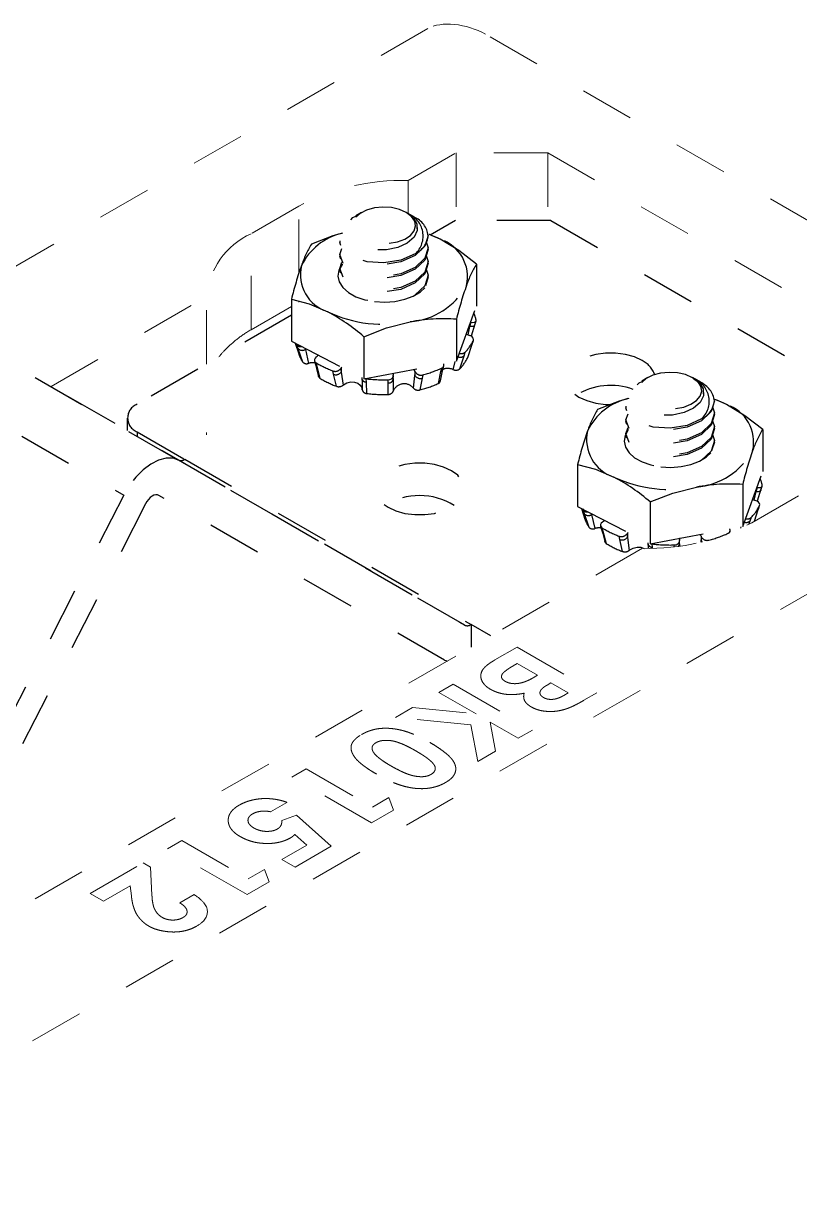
# Model space of a CAD drawing. Extents: x 0 to 11.4, y -13.7 to 0.
# Drawn here: x 8.499 to 9.938, y -3.672 to -1.502 of the extents above; entities that cross this region are included whole.
import ezdxf

# ---------------------------------------------------------------- set-up
doc = ezdxf.new("R2010")
doc.units = 0
doc.header["$LTSCALE"] = 0.5
doc.header["$MEASUREMENT"] = 0
doc.linetypes.add('HIDDEN2', pattern=[0.1875, 0.125, -0.0625])
for name, color, linetype in [('Brackets', 181, 'CONTINUOUS'), ('Dimension', 10, 'CONTINUOUS'), ('Hardware', 242, 'CONTINUOUS')]:
    doc.layers.add(name, color=color, linetype=linetype)
doc.layers.add('Jig', color=41, linetype='CONTINUOUS', lineweight=13)

msp = doc.modelspace()

# ---------------------------------------------------------------- linework, layer by layer
at = {"layer": 'Brackets', "linetype": 'HIDDEN2', "transparency": 16777216}
for p, q in [((9.3001, -1.8676), (9.2534, -1.8946)), ((9.4769, -1.8676), (9.3001, -1.8676)), ((9.4769, -1.8676), (10.0881, -2.2206)), ((8.348, -2.0586), (8.7878, -2.3126)), ((8.996, -2.0432), (8.7101, -2.2083)), ((8.323, -2.1676), (8.6854, -2.3769)), ((8.5823, -2.1937), (8.7867, -2.3116)), ((8.6918, -2.2339), (8.6918, -2.2569)), ((8.7101, -2.2594), (8.7985, -2.3104)), ((8.7101, -2.2594), (8.7101, -2.2674)), ((8.7867, -2.3116), (9.3171, -2.6179)), ((9.3171, -2.6179), (8.7878, -2.3126)), ((8.7985, -2.3104), (9.3289, -2.6168)), ((8.6854, -2.3769), (8.421, -2.8932)), ((9.2797, -2.6826), (8.7504, -2.3773)), ((8.7258, -2.3927), (8.421, -2.9881)), ((9.3289, -2.6168), (9.3289, -2.659)), ((9.3654, -2.6379), (9.3289, -2.6168))]:
    msp.add_line(p, q, dxfattribs=at)
at = {"layer": 'Brackets', "linetype": 'HIDDEN2', "transparency": 16777216, "flags": 128}
for points in [[(9.646, -2.1273), (9.6315, -2.1206), (9.6148, -2.1159), (9.5966, -2.1135), (9.578, -2.1135), (9.5599, -2.1159), (9.5432, -2.1206), (9.5286, -2.1273), (9.5171, -2.1356), (9.509, -2.1453), (9.5049, -2.1558), (9.5049, -2.1665), (9.509, -2.177), (9.5171, -2.1867), (9.5286, -2.1951), (9.5432, -2.2017), (9.5599, -2.2064), (9.578, -2.2088), (9.5876, -2.2091)], [(8.7878, -2.3126), (8.7766, -2.3086), (8.7638, -2.3084), (8.7499, -2.312), (8.7356, -2.3193), (8.7214, -2.3299), (8.7079, -2.3435), (8.6957, -2.3594), (8.6854, -2.3769)], [(9.2925, -2.3315), (9.2779, -2.3248), (9.2612, -2.3201), (9.2431, -2.3177), (9.2245, -2.3177), (9.2064, -2.3201), (9.1896, -2.3248), (9.1751, -2.3315), (9.1635, -2.3399), (9.1554, -2.3495), (9.1513, -2.36), (9.1513, -2.3707), (9.1554, -2.3812), (9.1635, -2.3909), (9.1751, -2.3993), (9.1896, -2.406), (9.2064, -2.4106), (9.2245, -2.413), (9.2431, -2.413), (9.2612, -2.4106), (9.2779, -2.406), (9.2925, -2.3993), (9.3041, -2.3909), (9.3121, -2.3812), (9.3163, -2.3707), (9.3163, -2.36), (9.3121, -2.3495), (9.3041, -2.3399), (9.2925, -2.3315)], [(8.7504, -2.3773), (8.7477, -2.3763), (8.7447, -2.3762), (8.7413, -2.3771), (8.7379, -2.3789), (8.7345, -2.3814), (8.7312, -2.3847), (8.7283, -2.3885), (8.7258, -2.3927)]]:
    msp.add_lwpolyline(points, dxfattribs=at)
at = {"layer": 'Brackets', "linetype": 'HIDDEN2', "transparency": 16777216}
for centre, radius, start, end in [((9.5876, -2.2964), 0.1229, 70.0418, 121.5427), ((8.7198, -2.2339), 0.0273, 110.806, 249.194), ((8.7916, -2.3008), 0.0119, 245.7156, 305.6315), ((9.2338, -2.4997), 0.122, 58.335, 121.665), ((9.3219, -2.6071), 0.0119, 245.7156, 305.6315)]:
    msp.add_arc(centre, radius, start, end, dxfattribs=at)
at = {"layer": 'Dimension', "transparency": 16777216}
msp.add_open_spline([(7.186, -3.5684), (7.8251, -4.0882), (7.8304, -5.4851), (7.8356, -6.8819), (8.7451, -7.2074)], degree=3, knots=[0.24279, 0.24279, 0.24279, 0.24279, 1, 2, 2, 2, 2], dxfattribs=at)
at = {"layer": 'Hardware', "linetype": 'HIDDEN2', "transparency": 16777216}
for p, q in [((9.1261, -1.8527), (9.1151, -1.8591)), ((9.211, -1.854), (9.2089, -1.8527)), ((9.2236, -1.8613), (9.2119, -1.8545)), ((9.2292, -1.883), (9.2292, -1.8798)), ((9.0855, -1.9054), (9.0855, -1.9086)), ((9.2495, -1.9213), (9.2495, -1.9181)), ((9.0855, -1.9309), (9.0855, -1.9341)), ((9.2495, -1.9468), (9.2495, -1.9436)), ((9.3389, -1.9487), (9.3389, -2.0266)), ((9.0855, -1.9564), (9.0855, -1.9596)), ((9.2495, -1.9723), (9.2443, -1.9886)), ((9.2495, -1.9723), (9.2495, -1.9692)), ((8.996, -2.0136), (8.996, -2.0915)), ((9.3019, -2.1286), (9.3389, -2.0266)), ((9.3019, -2.0507), (9.3019, -2.1286)), ((9.3267, -2.064), (9.3292, -2.0564)), ((9.3267, -2.0603), (9.3267, -2.064)), ((9.3292, -2.0564), (9.3282, -2.0562)), ((9.3357, -2.0597), (9.3288, -2.082)), ((9.3357, -2.0613), (9.3381, -2.0537)), ((9.3233, -2.0798), (9.3267, -2.064)), ((9.3235, -2.0799), (9.326, -2.0807)), ((8.996, -2.0915), (9.1304, -2.1611)), ((9.0029, -2.0951), (9.0096, -2.115)), ((9.0051, -2.0962), (9.0066, -2.0987)), ((9.0088, -2.1055), (9.0066, -2.0987)), ((9.1304, -2.0832), (9.1304, -2.1611)), ((9.3227, -2.1217), (9.3308, -2.0972)), ((9.3308, -2.0972), (9.3332, -2.09)), ((9.3308, -2.0972), (9.331, -2.0968)), ((9.331, -2.0968), (9.3334, -2.0896)), ((9.0171, -2.1304), (9.0088, -2.1055)), ((9.0213, -2.1046), (9.022, -2.1067)), ((9.022, -2.105), (9.022, -2.1067)), ((9.022, -2.1067), (9.0277, -2.1325)), ((9.0419, -2.1206), (9.0438, -2.1191)), ((9.0438, -2.1191), (9.0457, -2.1172)), ((9.3153, -2.119), (9.3075, -2.1431)), ((9.3174, -2.1123), (9.3153, -2.119)), ((9.0386, -2.1278), (9.0405, -2.1345)), ((9.0411, -2.131), (9.043, -2.1376)), ((9.043, -2.1376), (9.0489, -2.1601)), ((9.0741, -2.1528), (9.0729, -2.1466)), ((9.0881, -2.1409), (9.0869, -2.1426)), ((9.0869, -2.1426), (9.0881, -2.1489)), ((9.089, -2.1396), (9.0881, -2.1409)), ((9.0881, -2.1409), (9.0881, -2.1489)), ((9.1304, -2.1611), (9.3019, -2.1286)), ((9.225, -2.1469), (9.225, -2.1549)), ((9.2259, -2.1487), (9.225, -2.1469)), ((9.2683, -2.1697), (9.2731, -2.1477)), ((9.2731, -2.1477), (9.2748, -2.1413)), ((9.2768, -2.1437), (9.2784, -2.1372)), ((9.296, -2.1443), (9.2993, -2.1291)), ((9.0795, -2.1751), (9.0741, -2.1528)), ((9.0881, -2.1489), (9.0918, -2.1729)), ((9.1262, -2.1589), (9.1263, -2.1606)), ((9.1323, -2.1607), (9.1338, -2.161)), ((9.1338, -2.161), (9.1344, -2.1671)), ((9.1344, -2.1671), (9.1354, -2.1884)), ((9.1751, -2.1689), (9.1753, -2.1629)), ((9.1754, -2.1901), (9.1751, -2.1689)), ((9.1846, -2.1525), (9.1848, -2.1545)), ((9.1846, -2.1617), (9.1849, -2.1556)), ((9.1846, -2.1606), (9.1848, -2.1839)), ((9.2221, -2.1786), (9.225, -2.1549)), ((9.225, -2.1549), (9.2259, -2.1487)), ((9.2384, -2.16), (9.2342, -2.1819)), ((9.2393, -2.1539), (9.2384, -2.16)), ((9.6564, -2.159), (9.6454, -2.1654)), ((9.7413, -2.1603), (9.7392, -2.159)), ((9.754, -2.1676), (9.7423, -2.1608)), ((9.1273, -2.1814), (9.1273, -2.1793)), ((9.7595, -2.1893), (9.7595, -2.1862)), ((9.6158, -2.2117), (9.6158, -2.2149)), ((9.7798, -2.2276), (9.7798, -2.2244)), ((9.6158, -2.2372), (9.6158, -2.2404)), ((9.7798, -2.2531), (9.7798, -2.2499)), ((9.8693, -2.255), (9.8693, -2.3329)), ((9.6158, -2.2627), (9.6158, -2.2659)), ((9.7798, -2.2787), (9.7798, -2.2755)), ((9.7798, -2.2787), (9.7747, -2.2949)), ((9.5264, -2.32), (9.5264, -2.3979)), ((9.8323, -2.4349), (9.8693, -2.3329)), ((9.8323, -2.357), (9.8323, -2.4349)), ((9.8571, -2.3703), (9.8595, -2.3627)), ((9.8595, -2.3627), (9.8585, -2.3625)), ((9.866, -2.3676), (9.8685, -2.36)), ((9.8537, -2.3861), (9.8571, -2.3703)), ((9.8539, -2.3862), (9.8563, -2.387)), ((9.8571, -2.3666), (9.8571, -2.3703)), ((9.8661, -2.366), (9.8591, -2.3883)), ((9.5264, -2.3979), (9.6608, -2.4674)), ((9.5333, -2.4014), (9.5399, -2.4213)), ((9.5354, -2.4025), (9.537, -2.405)), ((9.5392, -2.4118), (9.537, -2.405)), ((9.6608, -2.3895), (9.6608, -2.4674)), ((9.854, -2.4252), (9.8612, -2.4035)), ((9.8612, -2.4035), (9.8636, -2.3963)), ((9.8612, -2.4035), (9.8613, -2.4031)), ((9.8613, -2.4031), (9.8637, -2.3959)), ((9.5475, -2.4367), (9.5392, -2.4118)), ((9.5516, -2.4109), (9.5523, -2.413)), ((9.5523, -2.4113), (9.5523, -2.413)), ((9.5523, -2.413), (9.5581, -2.4388)), ((9.5723, -2.4269), (9.5742, -2.4254)), ((9.5742, -2.4254), (9.5761, -2.4236)), ((9.8457, -2.4253), (9.8439, -2.4307)), ((9.8477, -2.4186), (9.8457, -2.4253)), ((9.569, -2.4342), (9.5709, -2.4408)), ((9.5715, -2.4373), (9.5734, -2.4439)), ((9.5734, -2.4439), (9.5792, -2.4664)), ((9.6185, -2.4472), (9.6173, -2.449)), ((9.6173, -2.449), (9.6185, -2.4552)), ((9.6194, -2.446), (9.6185, -2.4472)), ((9.6185, -2.4472), (9.6185, -2.4552)), ((9.6608, -2.4674), (9.8323, -2.4349)), ((9.805, -2.4482), (9.8051, -2.4476)), ((9.8079, -2.447), (9.8088, -2.4435)), ((9.8291, -2.4379), (9.8296, -2.4354)), ((9.6045, -2.4591), (9.6033, -2.4529)), ((9.6098, -2.4814), (9.6045, -2.4591)), ((9.6185, -2.4552), (9.6222, -2.4792)), ((9.6565, -2.4652), (9.6567, -2.4669)), ((9.6627, -2.467), (9.6641, -2.4673)), ((9.6641, -2.4673), (9.6648, -2.4734)), ((9.7055, -2.4728), (9.7057, -2.4692)), ((9.7149, -2.4589), (9.7152, -2.4608)), ((9.7149, -2.4669), (9.715, -2.4716)), ((9.715, -2.468), (9.7153, -2.4619)), ((9.7551, -2.4639), (9.7554, -2.4612)), ((9.7554, -2.4532), (9.7554, -2.4612)), ((9.7563, -2.4551), (9.7554, -2.4532)), ((9.7554, -2.4612), (9.7563, -2.4551)), ((9.6648, -2.4734), (9.6649, -2.4755))]:
    msp.add_line(p, q, dxfattribs=at)
at = {"layer": 'Hardware', "linetype": 'HIDDEN2', "transparency": 16777216, "flags": 128}
for points in [[(9.2089, -1.8528), (9.1962, -1.8472), (9.1813, -1.8438), (9.1655, -1.8429), (9.1498, -1.8444), (9.1354, -1.8484), (9.1233, -1.8544), (9.1146, -1.8621), (9.1098, -1.8709), (9.1092, -1.8801), (9.113, -1.8891), (9.1208, -1.8971), (9.1321, -1.9036), (9.146, -1.9081), (9.1615, -1.9103), (9.1774, -1.91), (9.1926, -1.9072), (9.206, -1.9022), (9.2164, -1.8952), (9.2233, -1.8869), (9.226, -1.8778), (9.2244, -1.8687), (9.2185, -1.8601), (9.2089, -1.8528)], [(9.2284, -1.8736), (9.2292, -1.8864), (9.2233, -1.8988), (9.2108, -1.9096), (9.1933, -1.9176), (9.1721, -1.9221), (9.15, -1.9223), (9.1289, -1.9183), (9.1115, -1.9104), (9.0999, -1.8996), (9.0953, -1.887), (9.0987, -1.8742), (9.1099, -1.8624), (9.1154, -1.8596)], [(9.2109, -1.8541), (9.2222, -1.8628), (9.2284, -1.8736)], [(9.2255, -1.9293), (9.1989, -1.9412), (9.1675, -1.9464), (9.1361, -1.9443), (9.1095, -1.9357), (9.0917, -1.9219), (9.0855, -1.9054), (9.0917, -1.8888), (9.0956, -1.8858)], [(9.0908, -1.8912), (9.0728, -1.8962), (9.0331, -1.9117)], [(9.2495, -1.8958), (9.2432, -1.9155), (9.2255, -1.9325), (9.1989, -1.9443), (9.1675, -1.9495), (9.1361, -1.9475), (9.1095, -1.9389), (9.0917, -1.9251), (9.0855, -1.9086)], [(9.2459, -1.907), (9.2495, -1.9181), (9.2432, -1.9378), (9.2255, -1.9548), (9.1989, -1.9667), (9.1675, -1.9719), (9.1361, -1.9699), (9.1095, -1.9612), (9.0917, -1.9474), (9.0855, -1.9309), (9.0897, -1.9197)], [(9.2717, -1.9025), (9.2669, -1.9001), (9.2515, -1.8938)], [(9.2717, -1.9025), (9.2556, -1.8953), (9.2516, -1.8937)], [(9.3389, -1.9487), (9.306, -1.9234), (9.2717, -1.9025)], [(9.2495, -1.9213), (9.2432, -1.941), (9.2255, -1.958), (9.1989, -1.9699), (9.1675, -1.9751), (9.1361, -1.973), (9.1095, -1.9644), (9.0917, -1.9506), (9.0855, -1.9341)], [(9.0902, -1.9488), (9.0899, -1.9492), (9.0839, -1.9597), (9.0821, -1.9707), (9.0846, -1.9816), (9.0912, -1.992), (9.1017, -2.0012), (9.1154, -2.0089), (9.1318, -2.0146), (9.15, -2.018)], [(9.2459, -1.9325), (9.2495, -1.9436), (9.2432, -1.9634), (9.2255, -1.9803), (9.1989, -1.9922), (9.1675, -1.9974), (9.1361, -1.9954), (9.1095, -1.9867), (9.0917, -1.9729), (9.0855, -1.9564), (9.0897, -1.9452)], [(9.2495, -1.9468), (9.2432, -1.9665), (9.2255, -1.9835), (9.1989, -1.9954), (9.1675, -2.0006), (9.1361, -1.9986), (9.1095, -1.9899), (9.0917, -1.9761), (9.0855, -1.9596)], [(9.15, -2.018), (9.169, -2.0191), (9.1879, -2.0177), (9.2059, -2.0138), (9.2219, -2.0078), (9.2352, -1.9998), (9.2451, -1.9904), (9.251, -1.9799), (9.2529, -1.9689), (9.2504, -1.958), (9.2483, -1.9539)], [(9.2459, -1.958), (9.2495, -1.9692), (9.2432, -1.9889), (9.2255, -2.0058), (9.2244, -2.0063)], [(8.996, -2.0136), (9.029, -2.0224), (9.0632, -2.037)], [(9.1304, -2.0832), (9.1724, -2.0669), (9.2162, -2.0555)], [(9.3292, -2.0564), (9.3323, -2.0566), (9.3351, -2.0562), (9.3371, -2.0552), (9.3381, -2.0537), (9.3382, -2.0521)], [(9.3201, -2.0783), (9.3219, -2.0793), (9.3235, -2.0799)], [(9.3332, -2.09), (9.3336, -2.088), (9.3328, -2.0858), (9.3311, -2.0836), (9.3285, -2.0818), (9.326, -2.0807)], [(9.3357, -2.0613), (9.3354, -2.0619), (9.3347, -2.0628), (9.3335, -2.0635), (9.3321, -2.064), (9.3305, -2.0642), (9.3286, -2.0642), (9.3267, -2.064)], [(9.0419, -2.1206), (9.0398, -2.1227), (9.0386, -2.1251), (9.0385, -2.1275), (9.0395, -2.1296), (9.0411, -2.131)], [(9.0405, -2.1344), (9.0426, -2.1418), (9.0461, -2.1565)], [(9.225, -2.1469), (9.224, -2.1451), (9.2227, -2.1436)], [(9.2723, -2.1652), (9.2753, -2.1496), (9.2768, -2.1437)], [(9.0489, -2.1601), (9.047, -2.1584), (9.0463, -2.1565)], [(9.0918, -2.1729), (9.0927, -2.1722), (9.099, -2.1687), (9.1062, -2.167), (9.1131, -2.1672), (9.1191, -2.1692), (9.1237, -2.1727), (9.1266, -2.1774), (9.1273, -2.1814)], [(9.1263, -2.1606), (9.1269, -2.1672), (9.127, -2.181)], [(9.1753, -2.1629), (9.1786, -2.1623), (9.1815, -2.161), (9.1836, -2.1591), (9.1847, -2.1567), (9.1848, -2.1545)], [(9.1845, -2.1508), (9.1845, -2.1512), (9.1846, -2.1525)], [(9.7588, -2.1799), (9.7596, -2.1927), (9.7536, -2.2051), (9.7412, -2.2159), (9.7237, -2.2239), (9.7025, -2.2284), (9.6804, -2.2286), (9.6592, -2.2246), (9.6419, -2.2167), (9.6302, -2.2059), (9.6257, -2.1933), (9.629, -2.1805), (9.6402, -2.1687), (9.6457, -2.1659)], [(9.7392, -2.1591), (9.7265, -2.1535), (9.7117, -2.1501), (9.6958, -2.1492), (9.6801, -2.1507), (9.6657, -2.1547), (9.6537, -2.1607), (9.6449, -2.1685), (9.6401, -2.1772), (9.6396, -2.1864), (9.6434, -2.1954), (9.6512, -2.2034), (9.6624, -2.2099), (9.6763, -2.2144), (9.6918, -2.2166), (9.7078, -2.2163), (9.723, -2.2135), (9.7363, -2.2085), (9.7468, -2.2015), (9.7537, -2.1932), (9.7564, -2.1841), (9.7547, -2.175), (9.7489, -2.1664), (9.7392, -2.1591)], [(9.7412, -2.1604), (9.7526, -2.1691), (9.7588, -2.1799)], [(9.6212, -2.1976), (9.6032, -2.2025), (9.5634, -2.218)], [(9.7558, -2.2356), (9.7292, -2.2475), (9.6978, -2.2527), (9.6665, -2.2507), (9.6398, -2.242), (9.6221, -2.2282), (9.6158, -2.2117), (9.6221, -2.1952), (9.626, -2.1921)], [(9.7798, -2.2021), (9.7736, -2.2218), (9.7558, -2.2388), (9.7292, -2.2507), (9.6978, -2.2559), (9.6665, -2.2538), (9.6398, -2.2452), (9.6221, -2.2314), (9.6158, -2.2149)], [(9.8021, -2.2089), (9.7973, -2.2064), (9.7793, -2.1991)], [(9.8021, -2.2089), (9.786, -2.2016), (9.7807, -2.1996)], [(9.8693, -2.255), (9.8364, -2.2297), (9.8021, -2.2089)], [(9.7763, -2.2133), (9.7798, -2.2244), (9.7736, -2.2442), (9.7558, -2.2611), (9.7292, -2.273), (9.6978, -2.2782), (9.6665, -2.2762), (9.6398, -2.2675), (9.6221, -2.2537), (9.6158, -2.2372), (9.62, -2.226)], [(9.7798, -2.2276), (9.7736, -2.2473), (9.7558, -2.2643), (9.7292, -2.2762), (9.6978, -2.2814), (9.6665, -2.2794), (9.6398, -2.2707), (9.6221, -2.2569), (9.6158, -2.2404)], [(9.6205, -2.2551), (9.6203, -2.2555), (9.6143, -2.266), (9.6125, -2.277), (9.6149, -2.2879), (9.6216, -2.2983), (9.632, -2.3075), (9.6458, -2.3152), (9.6622, -2.3209), (9.6803, -2.3244)], [(9.7763, -2.2388), (9.7798, -2.2499), (9.7736, -2.2697), (9.7558, -2.2866), (9.7292, -2.2985), (9.6978, -2.3037), (9.6665, -2.3017), (9.6398, -2.293), (9.6221, -2.2792), (9.6158, -2.2627), (9.62, -2.2515)], [(9.7798, -2.2531), (9.7736, -2.2729), (9.7558, -2.2898), (9.7292, -2.3017), (9.6978, -2.3069), (9.6665, -2.3049), (9.6398, -2.2962), (9.6221, -2.2824), (9.6158, -2.2659)], [(9.6803, -2.3244), (9.6993, -2.3254), (9.7183, -2.324), (9.7362, -2.3201), (9.7522, -2.3141), (9.7655, -2.3061), (9.7754, -2.2967), (9.7814, -2.2862), (9.7832, -2.2752), (9.7807, -2.2643), (9.7787, -2.2602)], [(9.7763, -2.2643), (9.7798, -2.2755), (9.7736, -2.2952), (9.7558, -2.3121), (9.7548, -2.3126)], [(9.5264, -2.32), (9.5593, -2.3287), (9.5936, -2.3433)], [(9.6608, -2.3895), (9.7028, -2.3733), (9.7465, -2.3618)], [(9.8595, -2.3627), (9.8627, -2.3629), (9.8654, -2.3625), (9.8674, -2.3615), (9.8685, -2.36), (9.8685, -2.3584)], [(9.8505, -2.3847), (9.8522, -2.3856), (9.8539, -2.3862)], [(9.866, -2.3676), (9.8658, -2.3682), (9.865, -2.3691), (9.8639, -2.3698), (9.8625, -2.3703), (9.8608, -2.3705), (9.859, -2.3705), (9.8571, -2.3703)], [(9.8636, -2.3963), (9.8639, -2.3943), (9.8632, -2.3921), (9.8614, -2.39), (9.8589, -2.3881), (9.8563, -2.387)], [(9.5723, -2.4269), (9.5701, -2.429), (9.569, -2.4314), (9.5689, -2.4338), (9.5699, -2.4359), (9.5715, -2.4373)], [(9.5708, -2.4407), (9.573, -2.4481), (9.5765, -2.4628)], [(9.7554, -2.4532), (9.7544, -2.4514), (9.7531, -2.4499)], [(9.5792, -2.4664), (9.5774, -2.4647), (9.5767, -2.4628)], [(9.6566, -2.4669), (9.6573, -2.4735), (9.6573, -2.4756)], [(9.7057, -2.4692), (9.709, -2.4687), (9.7118, -2.4673), (9.714, -2.4654), (9.7151, -2.463), (9.7152, -2.4608)], [(9.7149, -2.4571), (9.7148, -2.4575), (9.7149, -2.4589)], [(9.6222, -2.4792), (9.6231, -2.4785), (9.6294, -2.475), (9.6365, -2.4733), (9.6435, -2.4735), (9.6495, -2.4755)]]:
    msp.add_lwpolyline(points, dxfattribs=at)
at = {"layer": 'Hardware', "linetype": 'HIDDEN2', "transparency": 16777216}
for centre, radius, start, end in [((9.196, -1.8965), 0.0441, 311.9206, 69.3489), ((9.2062, -1.9014), 0.0437, 7.3504, 66.5129), ((9.1151, -2.0006), 0.112, 103.2647, 153.8488), ((9.2084, -1.8917), 0.0413, 294.392, 354.3131), ((9.2493, -1.972), 0.073, 347.082, 72.098), ((9.2057, -2.0165), 0.202, 148.7311, 161.1566), ((9.64, -2.1708), 0.6629, 160.6581, 166.2851), ((9.0857, -1.9676), 0.073, 167.082, 252.098), ((9.5117, -2.0536), 0.2022, 148.7373, 161.1504), ((9.2052, -1.9242), 0.1318, 274.7572, 330.8868), ((9.9466, -2.2081), 0.6637, 160.6613, 166.282), ((9.1678, -1.8144), 0.2459, 244.8434, 281.3464), ((8.8962, -2.3522), 0.3567, 48.961, 62.0855), ((9.278, -2.3882), 0.3383, 85.9448, 100.5238), ((9.276, -2.0649), 0.0635, 11.6398, 23.5409), ((9.0128, -2.0933), 0.00816, 221.0681, 283.97), ((9.2577, -2.053), 0.0841, 315.2106, 333.9173), ((9.0162, -2.0978), 0.0106, 226.3702, 303.2178), ((9.0721, -2.0937), 0.0661, 198.7484, 213.6795), ((9.3086, -2.1102), 0.011, 249.6426, 307.3325), ((9.311, -2.1044), 0.0101, 248.4036, 308.9397), ((9.2519, -2.0874), 0.0787, 314.9463, 334.1816), ((9.024, -2.1236), 0.00961, 224.4484, 292.7177), ((9.0354, -2.1561), 0.0248, 79.9474, 108.0654), ((9.0457, -2.1328), 0.00545, 197.3537, 240.3933), ((9.1367, -1.9764), 0.1817, 238.281, 249.4596), ((9.0772, -2.1351), 0.0123, 249.5503, 322.0105), ((9.1838, -1.942), 0.219, 284.6674, 294.5358), ((9.2709, -2.1419), 0.00613, 291.2175, 343.6562), ((9.2729, -2.1359), 0.00564, 289.1804, 29.5335), ((9.2859, -2.1653), 0.0233, 64.1998, 112.4995), ((9.3008, -2.1343), 0.011, 244.3729, 307.3236), ((9.6255, -2.1688), 0.0463, 19.3769, 63.764), ((9.1387, -2.0157), 0.17, 238.1225, 249.6181), ((9.0785, -2.1413), 0.0123, 249.4103, 321.6909), ((9.1343, -2.1591), 0.00804, 190.6521, 271.1222), ((9.1675, -1.8679), 0.2951, 263.4453, 271.5323), ((9.176, -2.1602), 0.00876, 263.9569, 350.4486), ((9.235, -2.1489), 0.0117, 211.3124, 286.9661), ((9.236, -2.1426), 0.0118, 211.5769, 286.2524), ((9.2668, -2.1648), 0.00519, 287.3046, 355.9557), ((9.7263, -2.2028), 0.0441, 311.9206, 69.3489), ((9.7365, -2.2077), 0.0437, 7.3504, 66.5129), ((9.0837, -2.1629), 0.0129, 250.8263, 309.0736), ((9.1355, -2.1801), 0.00824, 188.5752, 269.4949), ((9.1675, -1.9142), 0.2761, 263.3307, 271.647), ((9.1759, -2.1807), 0.00939, 266.6653, 340.5305), ((9.205, -2.1924), 0.022, 38.8746, 157.1028), ((9.2309, -2.1698), 0.0125, 225.0546, 284.8924), ((9.1828, -1.9835), 0.2049, 284.5274, 294.6758), ((9.6454, -2.3069), 0.112, 103.2647, 153.8488), ((9.7388, -2.198), 0.0413, 294.392, 354.3131), ((9.7796, -2.2783), 0.073, 347.082, 72.098), ((9.7361, -2.3228), 0.202, 148.7311, 161.1566), ((10.0421, -2.3599), 0.2022, 148.7373, 161.1504), ((10.1704, -2.4771), 0.6629, 160.6581, 166.2851), ((9.616, -2.2739), 0.073, 167.082, 252.098), ((9.7356, -2.2305), 0.1318, 274.7572, 330.8868), ((10.477, -2.5144), 0.6637, 160.6613, 166.282), ((9.6981, -2.1207), 0.2459, 244.8434, 281.3464), ((9.4266, -2.6585), 0.3567, 48.961, 62.0855), ((9.8083, -2.6945), 0.3383, 85.9448, 100.5238), ((9.8064, -2.3712), 0.0635, 11.6398, 23.5409), ((9.5431, -2.3996), 0.00816, 221.0681, 283.97), ((9.788, -2.3594), 0.0841, 315.2106, 333.9173), ((9.5465, -2.4042), 0.0106, 226.3702, 303.2178), ((9.6025, -2.4), 0.0661, 198.7484, 213.6795), ((9.839, -2.4165), 0.011, 249.6426, 307.3325), ((9.8413, -2.4107), 0.0101, 248.4036, 308.9397), ((9.5544, -2.4299), 0.00961, 224.4484, 292.7177), ((9.5658, -2.4624), 0.0248, 79.9474, 108.0654), ((9.5761, -2.4391), 0.00545, 197.3537, 240.3933), ((9.667, -2.2828), 0.1817, 238.281, 249.4596), ((9.6076, -2.4414), 0.0123, 249.5503, 322.0105), ((9.7142, -2.2484), 0.219, 284.6674, 294.5358), ((9.8033, -2.4422), 0.00564, 289.1804, 29.5335), ((9.669, -2.322), 0.17, 238.1225, 249.6181), ((9.6088, -2.4476), 0.0123, 249.4103, 321.6909), ((9.6646, -2.4654), 0.00804, 190.6521, 271.1222), ((9.6978, -2.1742), 0.2951, 263.4453, 271.5323), ((9.7064, -2.4665), 0.00876, 322.6643, 350.4486), ((9.7654, -2.4552), 0.0117, 211.3124, 224.6492), ((9.7663, -2.4489), 0.0118, 211.5769, 286.2524), ((9.614, -2.4692), 0.0129, 250.8263, 309.0736)]:
    msp.add_arc(centre, radius, start, end, dxfattribs=at)
at = {"layer": 'Hardware', "linetype": 'Continuous', "transparency": 16777216}
msp.add_arc((9.3, -2.6375), 0.0495, 245.7156, 251.7795, dxfattribs=at)
at = {"layer": 'Jig', "linetype": 'HIDDEN2', "transparency": 16777216}
for p, q in [((9.2487, -1.5117), (8.3799, -2.0133)), ((10.4899, -2.1773), (9.3554, -1.5223)), ((9.2122, -1.7936), (9.3013, -1.7421)), ((9.471, -1.7421), (9.3013, -1.7421)), ((9.3013, -1.7421), (9.3013, -1.8676)), ((9.471, -1.7421), (10.1092, -2.1105)), ((9.471, -1.7421), (9.471, -1.8676)), ((9.2122, -1.7936), (9.2122, -1.8547)), ((9.0096, -1.8411), (8.9212, -1.8921)), ((9.0096, -1.9658), (9.0096, -1.8411)), ((8.9212, -2.0701), (8.9212, -1.8921)), ((8.5505, -2.1755), (8.8389, -2.0091)), ((8.8389, -2.134), (8.8389, -2.0091)), ((9.0096, -2.019), (9.0096, -2.0173)), ((8.9212, -2.0701), (8.996, -2.0269)), ((10.5083, -2.2388), (8.402, -3.4548)), ((8.8389, -2.2648), (8.8389, -2.2606)), ((9.8493, -2.4279), (9.9377, -2.3769)), ((9.6468, -2.4754), (8.421, -3.183)), ((9.373, -2.6825), (9.4144, -2.6585)), ((9.4144, -2.6585), (9.5618, -2.7436)), ((9.4144, -2.6891), (9.4068, -2.6935)), ((9.4522, -2.7109), (9.4144, -2.6891)), ((9.4459, -2.7145), (9.4522, -2.7109)), ((9.269, -2.7425), (9.2955, -2.7272)), ((9.2955, -2.7272), (9.4428, -2.8123)), ((9.4768, -2.725), (9.4697, -2.7291)), ((9.5089, -2.7436), (9.4768, -2.725)), ((9.3381, -2.7824), (9.269, -2.7425)), ((9.5006, -2.7484), (9.5089, -2.7436)), ((9.5618, -2.7436), (9.5381, -2.7572)), ((9.1887, -2.7888), (9.2206, -2.7704)), ((9.2206, -2.7704), (9.3381, -2.7824)), ((9.3285, -2.803), (9.1887, -2.7888)), ((9.3645, -2.7976), (9.3745, -2.8517)), ((9.4163, -2.8275), (9.3645, -2.7976)), ((9.3412, -2.8709), (9.3285, -2.803)), ((9.4428, -2.8123), (9.4163, -2.8275)), ((9.3745, -2.8517), (9.3412, -2.8709)), ((8.997, -2.8995), (9.0235, -2.8842)), ((9.0235, -2.8842), (9.1463, -2.9551)), ((9.1444, -2.9845), (8.997, -2.8995)), ((8.9876, -2.9464), (8.9574, -2.9638)), ((9.1463, -2.9551), (9.1765, -2.9376)), ((9.1765, -2.9376), (9.1852, -2.9609)), ((8.978, -2.9803), (9.0054, -2.9704)), ((9.0054, -2.9704), (9.0698, -3.0276)), ((9.1852, -2.9609), (9.1444, -2.9845)), ((9.0243, -3.0255), (9.0022, -3.0061)), ((8.7666, -3.0325), (8.7931, -3.0172)), ((8.9139, -3.1175), (8.7666, -3.0325)), ((8.7931, -3.0172), (8.9158, -3.0881)), ((8.9782, -3.0521), (9.0243, -3.0255)), ((8.6231, -3.1154), (8.7213, -3.0587)), ((8.7213, -3.0587), (8.7347, -3.0664)), ((8.7347, -3.0664), (8.7375, -3.1184)), ((8.6972, -3.1009), (8.6477, -3.1295)), ((8.6995, -3.12), (8.6972, -3.1009)), ((8.6477, -3.1295), (8.6231, -3.1154)), ((8.7893, -3.1328), (8.8157, -3.1175))]:
    msp.add_line(p, q, dxfattribs=at)
at = {"layer": 'Jig', "linetype": 'Continuous', "transparency": 16777216}
for p, q in [((9.0698, -3.0276), (9.0027, -3.0663)), ((9.0027, -3.0663), (8.9782, -3.0521)), ((8.9158, -3.0881), (8.9461, -3.0707)), ((8.9461, -3.0707), (8.9548, -3.094)), ((8.9548, -3.094), (8.9139, -3.1175))]:
    msp.add_line(p, q, dxfattribs=at)
at = {"layer": 'Jig', "linetype": 'HIDDEN2', "transparency": 16777216}
for centre, radius, start, end in [((9.2009, -2.2009), 0.4075, 88.4163, 118.0002), ((8.9787, -2.0201), 0.1402, 114.1858, 175.5038), ((8.9541, -2.1899), 0.1154, 133.0889, 143.1777), ((9.658, -2.0681), 0.4075, 268.4163, 298.0002)]:
    msp.add_arc(centre, radius, start, end, dxfattribs=at)
msp.add_ellipse((9.3112, -1.5478), major_axis=(0.0758, -0.0203), ratio=0.51759, start_param=1.0931, end_param=2.663896, dxfattribs=at)
for points, knots in [([(8.8753, -2.1057), (8.8816, -2.0992), (8.8885, -2.0929), (8.9039, -2.0809), (8.9122, -2.0753), (8.9212, -2.0701)], [0, 0, 0, 0, 0.5, 0.5, 1, 1, 1, 1]), ([(9.3645, -2.7366), (9.3626, -2.7354), (9.3588, -2.733), (9.3542, -2.7289), (9.3507, -2.7245), (9.3483, -2.7199), (9.347, -2.7152), (9.3468, -2.7105), (9.3477, -2.706), (9.3494, -2.7022), (9.3514, -2.6993), (9.3533, -2.697), (9.3556, -2.6947), (9.3584, -2.6923), (9.3614, -2.6899), (9.3649, -2.6875), (9.3688, -2.685), (9.3716, -2.6833), (9.373, -2.6825)], [0, 0, 0, 0, 0.080261, 0.158474, 0.236207, 0.315056, 0.393175, 0.468687, 0.542738, 0.617328, 0.655986, 0.697072, 0.740691, 0.786724, 0.835575, 0.887247, 0.941896, 1, 1, 1, 1]), ([(9.4068, -2.6935), (9.4053, -2.6943), (9.4025, -2.696), (9.3985, -2.6985), (9.3951, -2.7009), (9.3922, -2.7031), (9.3898, -2.7052), (9.3879, -2.7072), (9.3865, -2.7089), (9.3857, -2.7106), (9.3854, -2.7122), (9.3852, -2.7138), (9.3855, -2.7153), (9.3862, -2.7167), (9.3871, -2.7181), (9.3885, -2.7194), (9.39, -2.7207), (9.3913, -2.7215), (9.392, -2.7219)], [0, 0, 0, 0, 0.109567, 0.210657, 0.302002, 0.385143, 0.459013, 0.524719, 0.583227, 0.634208, 0.681186, 0.726275, 0.770113, 0.81408, 0.857994, 0.903339, 0.950545, 1, 1, 1, 1]), ([(9.392, -2.7219), (9.3928, -2.7223), (9.3944, -2.7232), (9.3969, -2.7243), (9.3996, -2.7251), (9.4024, -2.7258), (9.4054, -2.7262), (9.4084, -2.7264), (9.4115, -2.7264), (9.4148, -2.7262), (9.4182, -2.7257), (9.4218, -2.7249), (9.4255, -2.7239), (9.4293, -2.7226), (9.4333, -2.721), (9.4374, -2.7191), (9.4416, -2.7169), (9.4444, -2.7153), (9.4459, -2.7145)], [0, 0, 0, 0, 0.052819, 0.102878, 0.151678, 0.199551, 0.247191, 0.295684, 0.345734, 0.397981, 0.453756, 0.514105, 0.579148, 0.650083, 0.727487, 0.811477, 0.902489, 1, 1, 1, 1]), ([(9.4697, -2.7291), (9.4688, -2.7297), (9.467, -2.7307), (9.4645, -2.7324), (9.4624, -2.734), (9.4606, -2.7356), (9.4591, -2.7372), (9.458, -2.7387), (9.4572, -2.7403), (9.4565, -2.7422), (9.4565, -2.7446), (9.4575, -2.7473), (9.4597, -2.7499), (9.462, -2.7513), (9.4631, -2.7521)], [0, 0, 0, 0, 0.088765, 0.171355, 0.248082, 0.32112, 0.38886, 0.452062, 0.51223, 0.569578, 0.676977, 0.78104, 0.886932, 1, 1, 1, 1]), ([(9.4271, -2.7442), (9.4256, -2.7444), (9.4225, -2.745), (9.4179, -2.7457), (9.4134, -2.7462), (9.409, -2.7465), (9.4048, -2.7467), (9.4006, -2.7466), (9.3966, -2.7464), (9.3927, -2.746), (9.3889, -2.7454), (9.3851, -2.7447), (9.3815, -2.7437), (9.3779, -2.7426), (9.3744, -2.7414), (9.3711, -2.7399), (9.3677, -2.7384), (9.3656, -2.7372), (9.3645, -2.7366)], [0, 0, 0, 0, 0.072777, 0.142695, 0.20945, 0.274662, 0.337276, 0.397637, 0.457383, 0.51563, 0.573128, 0.631071, 0.689567, 0.748793, 0.809263, 0.870741, 0.934278, 1, 1, 1, 1]), ([(9.4402, -2.7694), (9.4389, -2.7685), (9.4363, -2.7669), (9.433, -2.7642), (9.4303, -2.7614), (9.4283, -2.7584), (9.427, -2.7552), (9.4263, -2.7517), (9.4264, -2.748), (9.4269, -2.7455), (9.4271, -2.7442)], [0, 0, 0, 0, 0.123301, 0.242848, 0.359409, 0.475562, 0.594399, 0.720186, 0.855107, 1, 1, 1, 1]), ([(9.4631, -2.7521), (9.4643, -2.7527), (9.4666, -2.7539), (9.4708, -2.7551), (9.4753, -2.7556), (9.4792, -2.7556), (9.4823, -2.7552), (9.4848, -2.7548), (9.4874, -2.7542), (9.4899, -2.7534), (9.4925, -2.7524), (9.4952, -2.7512), (9.4979, -2.7499), (9.4997, -2.7489), (9.5006, -2.7484)], [0, 0, 0, 0, 0.11231, 0.217147, 0.320714, 0.428659, 0.486092, 0.546538, 0.610628, 0.678603, 0.751055, 0.828597, 0.911511, 1, 1, 1, 1]), ([(9.5055, -2.773), (9.5041, -2.7735), (9.5013, -2.7744), (9.497, -2.7755), (9.4927, -2.7764), (9.4883, -2.7772), (9.484, -2.7777), (9.4796, -2.7779), (9.4752, -2.778), (9.4708, -2.7779), (9.4665, -2.7775), (9.4623, -2.777), (9.4583, -2.7763), (9.4544, -2.7753), (9.4506, -2.7741), (9.447, -2.7727), (9.4435, -2.7712), (9.4413, -2.77), (9.4402, -2.7694)], [0, 0, 0, 0, 0.0687531, 0.1349156, 0.1997307, 0.2629864, 0.3253728, 0.3873549, 0.4494293, 0.5111423, 0.5725003, 0.6331078, 0.6928946, 0.752379, 0.8127285, 0.8734732, 0.9357733, 1, 1, 1, 1]), ([(9.5381, -2.7572), (9.5365, -2.7582), (9.5333, -2.76), (9.5285, -2.7626), (9.524, -2.7649), (9.5199, -2.7671), (9.5159, -2.7689), (9.5122, -2.7705), (9.5088, -2.7719), (9.5065, -2.7727), (9.5055, -2.773)], [0, 0, 0, 0, 0.163996, 0.31733, 0.458061, 0.588186, 0.707951, 0.816321, 0.913584, 1, 1, 1, 1]), ([(9.1261, -2.8206), (9.1274, -2.8199), (9.1301, -2.8184), (9.1342, -2.8164), (9.1385, -2.8147), (9.1427, -2.8132), (9.1472, -2.8119), (9.1516, -2.8108), (9.1562, -2.81), (9.1608, -2.8094), (9.1656, -2.8091), (9.1704, -2.809), (9.1754, -2.8091), (9.1804, -2.8094), (9.1855, -2.81), (9.1908, -2.8108), (9.1961, -2.8118), (9.2016, -2.8131), (9.2072, -2.8147), (9.2131, -2.8166), (9.2191, -2.8189), (9.2254, -2.8215), (9.2318, -2.8245), (9.2386, -2.8278), (9.2455, -2.8314), (9.2501, -2.8341), (9.2525, -2.8354)], [0, 0, 0, 0, 0.0382166, 0.0748657, 0.1101559, 0.1447284, 0.178083, 0.2111733, 0.243689, 0.275873, 0.3083762, 0.3412633, 0.3751497, 0.4096539, 0.4451553, 0.4820707, 0.5205722, 0.5605493, 0.6031024, 0.6486826, 0.6979406, 0.750805, 0.8073132, 0.8676582, 0.9318626, 1, 1, 1, 1]), ([(9.1537, -2.894), (9.1514, -2.8926), (9.1468, -2.8899), (9.1403, -2.8859), (9.1345, -2.8819), (9.1293, -2.8781), (9.1246, -2.8744), (9.1206, -2.8709), (9.1171, -2.8674), (9.1143, -2.8641), (9.1119, -2.8609), (9.1101, -2.8577), (9.1085, -2.8546), (9.1074, -2.8516), (9.1067, -2.8487), (9.1064, -2.8459), (9.1065, -2.8431), (9.107, -2.8405), (9.1079, -2.8378), (9.1093, -2.8352), (9.1111, -2.8327), (9.1132, -2.8302), (9.1159, -2.8277), (9.1188, -2.8253), (9.1223, -2.8229), (9.1248, -2.8214), (9.1261, -2.8206)], [0, 0, 0, 0, 0.0684868, 0.1330686, 0.1938174, 0.2510679, 0.3043827, 0.3543872, 0.4012708, 0.4446742, 0.4856635, 0.5246452, 0.5621357, 0.597927, 0.6324519, 0.6657284, 0.6977541, 0.7293532, 0.7605903, 0.7923675, 0.8243231, 0.8571648, 0.8909334, 0.9259649, 0.9620636, 1, 1, 1, 1]), ([(9.1527, -2.8358), (9.1519, -2.8363), (9.1503, -2.8373), (9.1484, -2.8389), (9.147, -2.8407), (9.146, -2.8426), (9.1455, -2.8445), (9.1454, -2.8466), (9.1458, -2.8488), (9.1463, -2.8502), (9.1466, -2.851)], [0, 0, 0, 0, 0.1240354, 0.242846, 0.3603417, 0.4790424, 0.5993341, 0.7254885, 0.8585494, 1, 1, 1, 1]), ([(9.2257, -2.8505), (9.2235, -2.8492), (9.2191, -2.8468), (9.2126, -2.8434), (9.2065, -2.8404), (9.2007, -2.8379), (9.1952, -2.8358), (9.19, -2.8341), (9.1852, -2.8328), (9.1806, -2.832), (9.1764, -2.8316), (9.1723, -2.8314), (9.1685, -2.8315), (9.1649, -2.8318), (9.1615, -2.8324), (9.1583, -2.8333), (9.1553, -2.8344), (9.1535, -2.8354), (9.1527, -2.8358)], [0, 0, 0, 0, 0.110753, 0.212377, 0.305554, 0.389901, 0.466769, 0.535485, 0.596821, 0.651361, 0.701339, 0.747856, 0.792192, 0.834256, 0.875313, 0.916021, 0.957645, 1, 1, 1, 1]), ([(9.2525, -2.8354), (9.2557, -2.8373), (9.262, -2.841), (9.2704, -2.8466), (9.2779, -2.852), (9.2844, -2.8572), (9.2897, -2.8622), (9.294, -2.8671), (9.2972, -2.8717), (9.2986, -2.8749), (9.2992, -2.8764)], [0, 0, 0, 0, 0.161066, 0.310779, 0.449889, 0.578276, 0.696627, 0.805994, 0.906565, 1, 1, 1, 1]), ([(9.1466, -2.851), (9.1471, -2.852), (9.1482, -2.854), (9.1506, -2.8571), (9.1537, -2.8603), (9.1576, -2.8637), (9.1622, -2.8672), (9.1674, -2.8709), (9.1735, -2.8748), (9.1779, -2.8774), (9.1802, -2.8787)], [0, 0, 0, 0, 0.088875, 0.186363, 0.29409, 0.412109, 0.541758, 0.682689, 0.835089, 1, 1, 1, 1]), ([(9.2546, -2.8947), (9.2557, -2.894), (9.2579, -2.8926), (9.2603, -2.8902), (9.2619, -2.8876), (9.2626, -2.8853), (9.2627, -2.8833), (9.2626, -2.8817), (9.262, -2.8801), (9.2613, -2.8784), (9.2602, -2.8766), (9.2589, -2.8748), (9.2572, -2.8729), (9.2553, -2.8709), (9.253, -2.8688), (9.2503, -2.8666), (9.2473, -2.8642), (9.2438, -2.8617), (9.2398, -2.8591), (9.2355, -2.8563), (9.2308, -2.8535), (9.2274, -2.8515), (9.2257, -2.8505)], [0, 0, 0, 0, 0.053841, 0.105557, 0.15766, 0.2116, 0.239824, 0.269715, 0.301005, 0.334504, 0.370185, 0.407995, 0.448593, 0.491987, 0.538588, 0.590302, 0.646326, 0.707189, 0.772916, 0.843621, 0.919297, 1, 1, 1, 1]), ([(9.1802, -2.8787), (9.1825, -2.8801), (9.187, -2.8826), (9.1938, -2.8861), (9.2001, -2.8893), (9.2061, -2.8919), (9.2117, -2.8941), (9.217, -2.8959), (9.222, -2.8972), (9.2266, -2.8981), (9.2309, -2.8986), (9.235, -2.8989), (9.2388, -2.8989), (9.2425, -2.8986), (9.2459, -2.898), (9.2491, -2.8972), (9.252, -2.8961), (9.2538, -2.8952), (9.2546, -2.8947)], [0, 0, 0, 0, 0.112119, 0.21581, 0.310214, 0.396008, 0.473428, 0.542799, 0.60457, 0.659382, 0.708791, 0.755384, 0.798717, 0.840426, 0.880199, 0.91973, 0.959047, 1, 1, 1, 1]), ([(9.2992, -2.8764), (9.2997, -2.878), (9.3005, -2.881), (9.3007, -2.8857), (9.3, -2.8901), (9.2983, -2.8944), (9.2956, -2.8985), (9.2919, -2.9024), (9.2873, -2.9062), (9.2836, -2.9084), (9.2817, -2.9096)], [0, 0, 0, 0, 0.132314, 0.2587, 0.380912, 0.500535, 0.620923, 0.742376, 0.868281, 1, 1, 1, 1]), ([(9.2817, -2.9096), (9.2804, -2.9103), (9.2779, -2.9117), (9.2738, -2.9137), (9.2696, -2.9154), (9.2653, -2.9169), (9.2609, -2.9181), (9.2563, -2.9192), (9.2517, -2.92), (9.2469, -2.9206), (9.242, -2.921), (9.2371, -2.9211), (9.232, -2.9209), (9.2268, -2.9206), (9.2215, -2.92), (9.2162, -2.9191), (9.2107, -2.918), (9.2051, -2.9167), (9.1994, -2.915), (9.1934, -2.913), (9.1873, -2.9107), (9.181, -2.908), (9.1744, -2.905), (9.1677, -2.9017), (9.1607, -2.898), (9.1561, -2.8954), (9.1537, -2.894)], [0, 0, 0, 0, 0.0366286, 0.0720217, 0.1066078, 0.1402818, 0.1735899, 0.2063905, 0.2392744, 0.2720847, 0.3050361, 0.3385128, 0.3725942, 0.4076936, 0.4438581, 0.4814443, 0.5202391, 0.5610321, 0.6041364, 0.6501786, 0.6996678, 0.7524047, 0.8088213, 0.8689765, 0.9326862, 1, 1, 1, 1]), ([(8.899, -2.9517), (8.9005, -2.9509), (8.9036, -2.9492), (8.9084, -2.947), (8.9135, -2.945), (8.9187, -2.9434), (8.9241, -2.942), (8.9296, -2.9409), (8.9354, -2.9401), (8.9412, -2.9395), (8.9471, -2.9393), (8.9531, -2.9394), (8.959, -2.9398), (8.9648, -2.9405), (8.9706, -2.9415), (8.9763, -2.9428), (8.982, -2.9444), (8.9857, -2.9457), (8.9876, -2.9464)], [0, 0, 0, 0, 0.065935, 0.130037, 0.192362, 0.25382, 0.314199, 0.37467, 0.435154, 0.496479, 0.557809, 0.619031, 0.679691, 0.740961, 0.803375, 0.866818, 0.932318, 1, 1, 1, 1]), ([(8.901, -3.0098), (8.8993, -3.0087), (8.8959, -3.0067), (8.8914, -3.0033), (8.8876, -2.9998), (8.8846, -2.9962), (8.8821, -2.9925), (8.8803, -2.9886), (8.8792, -2.9846), (8.8788, -2.9804), (8.879, -2.9763), (8.8798, -2.9723), (8.8814, -2.9685), (8.8836, -2.9648), (8.8864, -2.9613), (8.8899, -2.9579), (8.8941, -2.9547), (8.8973, -2.9527), (8.899, -2.9517)], [0, 0, 0, 0, 0.066758, 0.131732, 0.194817, 0.257027, 0.318727, 0.38033, 0.443305, 0.507446, 0.571491, 0.633349, 0.693931, 0.75392, 0.813795, 0.874519, 0.93622, 1, 1, 1, 1]), ([(8.9239, -2.9679), (8.9232, -2.9683), (8.9218, -2.9692), (8.92, -2.9705), (8.9185, -2.972), (8.9174, -2.9736), (8.9164, -2.9752), (8.9158, -2.9769), (8.9155, -2.9787), (8.9155, -2.9805), (8.9158, -2.9823), (8.9163, -2.9841), (8.9172, -2.9859), (8.9185, -2.9876), (8.92, -2.9892), (8.9219, -2.9909), (8.924, -2.9925), (8.9257, -2.9935), (8.9265, -2.994)], [0, 0, 0, 0, 0.061162, 0.120336, 0.17839, 0.235866, 0.294182, 0.353242, 0.413692, 0.476138, 0.539434, 0.602384, 0.66443, 0.727726, 0.792469, 0.859161, 0.928156, 1, 1, 1, 1]), ([(8.9574, -2.9638), (8.9558, -2.9635), (8.9527, -2.963), (8.948, -2.9626), (8.9434, -2.9626), (8.939, -2.963), (8.9348, -2.9637), (8.9308, -2.9647), (8.9272, -2.9661), (8.925, -2.9673), (8.9239, -2.9679)], [0, 0, 0, 0, 0.1381355, 0.2684507, 0.394253, 0.5180987, 0.6385185, 0.7569659, 0.8772748, 1, 1, 1, 1]), ([(8.97, -2.9958), (8.9708, -2.9953), (8.9722, -2.9944), (8.974, -2.9929), (8.9754, -2.9911), (8.9766, -2.9893), (8.9774, -2.9873), (8.978, -2.9851), (8.9782, -2.9827), (8.9781, -2.9811), (8.978, -2.9803)], [0, 0, 0, 0, 0.11036, 0.221186, 0.334364, 0.452977, 0.577234, 0.708804, 0.849355, 1, 1, 1, 1]), ([(8.9945, -3.0122), (8.9929, -3.0131), (8.9897, -3.0148), (8.9845, -3.017), (8.9791, -3.0189), (8.9735, -3.0204), (8.9676, -3.0215), (8.9616, -3.0223), (8.9553, -3.0227), (8.9488, -3.0227), (8.9423, -3.0224), (8.9359, -3.0217), (8.9296, -3.0207), (8.9236, -3.0192), (8.9176, -3.0174), (8.9119, -3.0152), (8.9063, -3.0127), (8.9028, -3.0107), (8.901, -3.0098)], [0, 0, 0, 0, 0.063401, 0.124976, 0.184492, 0.243474, 0.302264, 0.361384, 0.421482, 0.483455, 0.545936, 0.608143, 0.66982, 0.732332, 0.796092, 0.861643, 0.929435, 1, 1, 1, 1]), ([(8.9265, -2.994), (8.9274, -2.9944), (8.929, -2.9954), (8.9317, -2.9966), (8.9344, -2.9976), (8.9373, -2.9985), (8.9401, -2.9992), (8.9431, -2.9997), (8.9461, -3.0001), (8.9492, -3.0003), (8.9522, -3.0003), (8.9551, -3.0001), (8.9579, -2.9998), (8.9606, -2.9994), (8.9632, -2.9987), (8.9656, -2.9979), (8.968, -2.9969), (8.9693, -2.9961), (8.97, -2.9958)], [0, 0, 0, 0, 0.0729, 0.142004, 0.209242, 0.274592, 0.338417, 0.401693, 0.464934, 0.528256, 0.590685, 0.650934, 0.709651, 0.76718, 0.824164, 0.881751, 0.939947, 1, 1, 1, 1]), ([(9.0022, -3.0061), (9.0016, -3.0067), (9.0005, -3.0078), (8.9986, -3.0094), (8.9966, -3.0109), (8.9952, -3.0118), (8.9945, -3.0122)], [0, 0, 0, 0, 0.263663, 0.52313, 0.767095, 1, 1, 1, 1]), ([(8.7319, -3.176), (8.7308, -3.1753), (8.7286, -3.174), (8.7255, -3.1718), (8.7226, -3.1695), (8.7198, -3.167), (8.7172, -3.1644), (8.7147, -3.1616), (8.7124, -3.1586), (8.7102, -3.1555), (8.7082, -3.1521), (8.7064, -3.1484), (8.7047, -3.1444), (8.7034, -3.1401), (8.702, -3.1355), (8.701, -3.1306), (8.7001, -3.1254), (8.6997, -3.1218), (8.6995, -3.12)], [0, 0, 0, 0, 0.045518, 0.091617, 0.139248, 0.188243, 0.238676, 0.290667, 0.344843, 0.400436, 0.459148, 0.522556, 0.590107, 0.66249, 0.739679, 0.821574, 0.908329, 1, 1, 1, 1]), ([(8.7375, -3.1184), (8.7376, -3.1199), (8.7378, -3.1228), (8.7381, -3.127), (8.7387, -3.131), (8.7394, -3.1346), (8.7401, -3.1379), (8.741, -3.1409), (8.7421, -3.1436), (8.7436, -3.1467), (8.7458, -3.1501), (8.7489, -3.1538), (8.7523, -3.157), (8.7551, -3.1588), (8.7565, -3.1597)], [0, 0, 0, 0, 0.103844, 0.201115, 0.291116, 0.374348, 0.450707, 0.52004, 0.583258, 0.639578, 0.741537, 0.83506, 0.920873, 1, 1, 1, 1]), ([(8.7953, -3.1598), (8.796, -3.1594), (8.7974, -3.1586), (8.7991, -3.1572), (8.8004, -3.1558), (8.8015, -3.1543), (8.8022, -3.1527), (8.8026, -3.151), (8.8027, -3.1493), (8.8026, -3.1475), (8.8021, -3.1456), (8.8012, -3.1438), (8.8, -3.1419), (8.7986, -3.1401), (8.7967, -3.1382), (8.7945, -3.1364), (8.7921, -3.1346), (8.7902, -3.1334), (8.7893, -3.1328)], [0, 0, 0, 0, 0.0564669, 0.1111641, 0.1649371, 0.2183218, 0.2723929, 0.3279763, 0.3852911, 0.4449029, 0.5068438, 0.5694882, 0.6341532, 0.7009761, 0.7708975, 0.8436256, 0.9196597, 1, 1, 1, 1]), ([(8.7565, -3.1597), (8.7579, -3.1604), (8.7606, -3.1619), (8.7655, -3.1634), (8.7706, -3.1644), (8.7759, -3.1648), (8.7812, -3.1645), (8.7864, -3.1636), (8.7912, -3.162), (8.7939, -3.1606), (8.7953, -3.1598)], [0, 0, 0, 0, 0.1326995, 0.2571266, 0.3780142, 0.5007686, 0.6232532, 0.7437487, 0.8681758, 1, 1, 1, 1]), ([(8.8203, -3.176), (8.8181, -3.1771), (8.814, -3.1794), (8.807, -3.1822), (8.7996, -3.1843), (8.792, -3.1858), (8.7841, -3.1867), (8.776, -3.1869), (8.7678, -3.1864), (8.7597, -3.1853), (8.7518, -3.1837), (8.7444, -3.1816), (8.7377, -3.1791), (8.7338, -3.177), (8.7319, -3.176)], [0, 0, 0, 0, 0.089601, 0.174922, 0.257509, 0.339229, 0.420369, 0.501391, 0.584499, 0.670604, 0.756511, 0.839231, 0.920133, 1, 1, 1, 1])]:
    msp.add_open_spline(points, degree=3, knots=knots, dxfattribs=at)
at = {"layer": 'Jig', "linetype": 'Continuous', "transparency": 16777216}
msp.add_open_spline([(8.8157, -3.1175), (8.8176, -3.1188), (8.8213, -3.1212), (8.8261, -3.1249), (8.8303, -3.1287), (8.8337, -3.1325), (8.8364, -3.1364), (8.8385, -3.1403), (8.8397, -3.1442), (8.8403, -3.1482), (8.8402, -3.152), (8.8394, -3.1558), (8.8379, -3.1595), (8.8357, -3.1631), (8.8329, -3.1665), (8.8293, -3.1698), (8.8252, -3.173), (8.8219, -3.175), (8.8203, -3.176)], degree=3, knots=[0, 0, 0, 0, 0.07494, 0.146428, 0.214753, 0.280422, 0.343604, 0.405543, 0.466199, 0.526538, 0.585902, 0.64409, 0.701613, 0.758754, 0.816629, 0.875655, 0.936624, 1, 1, 1, 1], dxfattribs=at)

doc.saveas('drawing.dxf')
